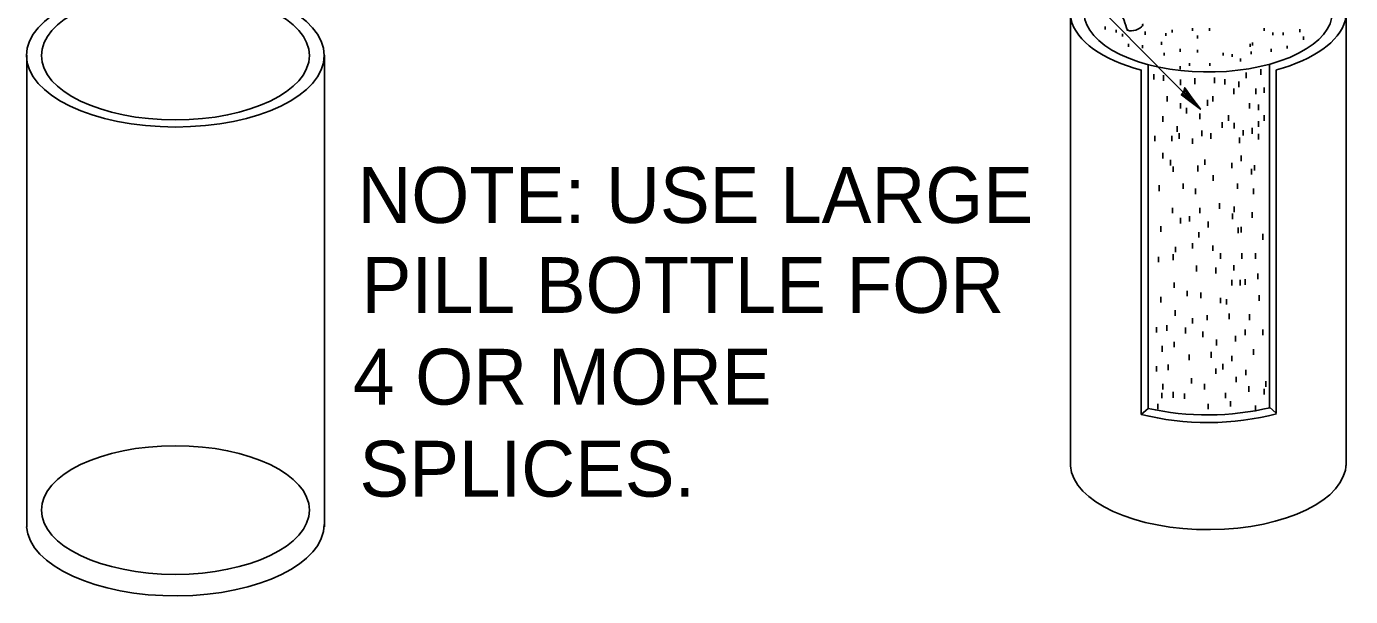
# Model space of a CAD drawing. Extents: x 17216 to 18874, y 6612 to 8544.
# Drawn here: x 18677.28 to 18724.75, y 8156.66 to 8177.1 of the extents above; entities that cross this region are included whole.
import ezdxf

# ---------------------------------------------------------------- set-up
doc = ezdxf.new("R2010")
doc.units = 0
for name, color, linetype in [('Alignment_EX_50 Notation', 7, 'Continuous'), ('Design_EX_Roadway Notes', 7, 'Continuous'), ('Removal_Items', 7, 'Continuous'), ('Signals_PR_Detector Loop', 7, 'Continuous')]:
    doc.layers.add(name, color=color, linetype=linetype)

msp = doc.modelspace()

# ---------------------------------------------------------------- linework, layer by layer
at = {"layer": 'Alignment_EX_50 Notation'}
for p, q in [((18717.492, 8163.4), (18717.252, 8163.18)), ((18721.852, 8163.44), (18722.092, 8163.23))]:
    msp.add_line(p, q, dxfattribs=at)
at = {"layer": 'Design_EX_Roadway Notes'}
msp.add_line((18710.382, 8183.25), (18719.302, 8174.18), dxfattribs=at)
msp.add_lwpolyline([(18718.772, 8174.76), (18718.692, 8174.64), (18718.992, 8174.42), (18719.372, 8174.13), (18719.062, 8174.54), (18718.812, 8174.9), (18718.772, 8174.76), (18718.732, 8174.67), (18719.142, 8174.36), (18718.832, 8174.82), (18718.802, 8174.69), (18718.972, 8174.53), (18718.842, 8174.72)], dxfattribs=at)
at = {"layer": 'Removal_Items'}
for p, q in [((18715.962, 8177.09), (18715.962, 8176.99)), ((18719.092, 8177.04), (18719.092, 8176.94)), ((18719.692, 8177.04), (18719.692, 8176.94)), ((18721.662, 8177.04), (18721.662, 8176.94)), ((18722.932, 8177), (18722.932, 8176.89)), ((18716.352, 8176.98), (18716.352, 8176.88)), ((18716.572, 8176.83), (18716.572, 8176.74)), ((18717.392, 8176.91), (18717.392, 8176.8)), ((18717.972, 8176.54), (18717.972, 8176.44)), ((18718.132, 8176.86), (18718.132, 8176.76)), ((18718.362, 8176.98), (18718.362, 8176.88)), ((18719.262, 8176.77), (18719.262, 8176.67)), ((18721.242, 8176.52), (18721.242, 8176.41)), ((18721.972, 8176.88), (18721.972, 8176.78)), ((18722.342, 8176.88), (18722.342, 8176.78)), ((18723.072, 8176.73), (18723.072, 8176.62)), ((18716.792, 8176.47), (18716.792, 8176.37)), ((18717.292, 8176.43), (18717.292, 8176.32)), ((18718.072, 8176.15), (18718.072, 8176.05)), ((18718.642, 8176.29), (18718.642, 8176.19)), ((18719.272, 8176.26), (18719.272, 8176.16)), ((18720.192, 8176.15), (18720.192, 8176.05)), ((18720.512, 8176.1), (18720.512, 8176.01)), ((18721.152, 8176.47), (18721.152, 8176.37)), ((18721.192, 8176.2), (18721.192, 8176.1)), ((18721.912, 8176.29), (18721.912, 8176.19)), ((18722.482, 8176.4), (18722.482, 8176.31)), ((18718.642, 8175.67), (18718.642, 8175.57)), ((18718.982, 8175.78), (18718.982, 8175.68)), ((18719.712, 8175.78), (18719.712, 8175.68)), ((18720.812, 8175.95), (18720.812, 8175.84)), ((18717.702, 8175.39), (18717.702, 8175.2)), ((18718.052, 8175.35), (18718.052, 8175.15)), ((18718.662, 8175.19), (18718.662, 8174.99)), ((18719.172, 8175.24), (18719.172, 8175.03)), ((18719.872, 8175.26), (18719.872, 8175.06)), ((18720.242, 8175.21), (18720.242, 8175.01)), ((18720.752, 8175.12), (18720.752, 8174.92)), ((18721.012, 8175.44), (18721.012, 8175.24)), ((18721.532, 8175.56), (18721.532, 8175.36)), ((18720.572, 8174.87), (18720.572, 8174.67)), ((18721.362, 8174.87), (18721.362, 8174.67)), ((18721.662, 8174.91), (18721.662, 8174.72)), ((18718.182, 8174.6), (18718.182, 8174.4)), ((18718.662, 8174.34), (18718.662, 8174.15)), ((18718.872, 8174.18), (18718.872, 8173.98)), ((18719.622, 8174.46), (18719.622, 8174.25)), ((18719.812, 8174.6), (18719.812, 8174.4)), ((18721.132, 8174.34), (18721.132, 8174.15)), ((18721.452, 8174.3), (18721.452, 8174.1)), ((18718.022, 8173.88), (18718.022, 8173.68)), ((18719.352, 8173.98), (18719.352, 8173.77)), ((18720.382, 8173.91), (18720.382, 8173.71)), ((18721.452, 8173.7), (18721.452, 8173.5)), ((18721.662, 8173.91), (18721.662, 8173.71)), ((18718.532, 8173.52), (18718.532, 8173.32)), ((18718.612, 8173.27), (18718.612, 8173.07)), ((18719.422, 8173.36), (18719.422, 8173.16)), ((18719.742, 8173.27), (18719.742, 8173.07)), ((18720.152, 8173.66), (18720.152, 8173.46)), ((18720.582, 8173.64), (18720.582, 8173.44)), ((18720.902, 8173.38), (18720.902, 8173.19)), ((18721.232, 8173.46), (18721.232, 8173.25)), ((18721.452, 8173.25), (18721.452, 8173.04)), ((18717.732, 8173.18), (18717.732, 8172.98)), ((18718.352, 8173.18), (18718.352, 8172.98)), ((18719.082, 8173.08), (18719.082, 8172.89)), ((18720.772, 8173.11), (18720.772, 8172.91)), ((18718.022, 8172.56), (18718.022, 8172.36)), ((18718.302, 8172.31), (18718.302, 8172.11)), ((18719.532, 8172.33), (18719.532, 8172.13)), ((18720.832, 8172.47), (18720.832, 8172.27)), ((18718.392, 8172.08), (18718.392, 8171.88)), ((18719.282, 8172.11), (18719.282, 8171.9)), ((18720.492, 8172.21), (18720.492, 8172.02)), ((18721.202, 8171.99), (18721.202, 8171.79)), ((18721.312, 8172.12), (18721.312, 8171.93)), ((18717.892, 8171.4), (18717.892, 8171.19)), ((18718.752, 8171.46), (18718.752, 8171.27)), ((18719.832, 8171.76), (18719.832, 8171.56)), ((18720.702, 8171.46), (18720.702, 8171.27)), ((18719.192, 8171.28), (18719.192, 8171.08)), ((18721.272, 8171.28), (18721.272, 8171.08)), ((18718.372, 8170.59), (18718.372, 8170.4)), ((18719.352, 8170.59), (18719.352, 8170.4)), ((18720.052, 8170.76), (18720.052, 8170.56)), ((18720.522, 8170.39), (18720.522, 8170.19)), ((18720.582, 8170.64), (18720.582, 8170.44)), ((18721.232, 8170.44), (18721.232, 8170.23)), ((18717.952, 8169.93), (18717.952, 8169.73)), ((18718.652, 8170.23), (18718.652, 8170.03)), ((18718.982, 8170.29), (18718.982, 8170.1)), ((18719.652, 8170.1), (18719.652, 8169.89)), ((18720.722, 8169.89), (18720.722, 8169.68)), ((18720.832, 8169.91), (18720.832, 8169.71)), ((18719.312, 8169.72), (18719.312, 8169.53)), ((18721.612, 8169.66), (18721.612, 8169.45)), ((18718.392, 8168.93), (18718.392, 8168.72)), ((18718.482, 8169.2), (18718.482, 8169)), ((18719.082, 8169.33), (18719.082, 8169.14)), ((18719.812, 8169.24), (18719.812, 8169.05)), ((18720.092, 8168.97), (18720.092, 8168.77)), ((18720.862, 8168.97), (18720.862, 8168.77)), ((18721.342, 8168.97), (18721.342, 8168.77)), ((18717.872, 8168.84), (18717.872, 8168.64)), ((18719.232, 8168.52), (18719.232, 8168.31)), ((18719.922, 8168.45), (18719.922, 8168.24)), ((18720.572, 8168.54), (18720.572, 8168.34)), ((18720.492, 8168.01), (18720.492, 8167.81)), ((18720.792, 8168.01), (18720.792, 8167.81)), ((18720.972, 8168.04), (18720.972, 8167.83)), ((18721.432, 8168.24), (18721.432, 8168.04)), ((18718.432, 8167.92), (18718.432, 8167.72)), ((18718.892, 8167.62), (18718.892, 8167.42)), ((18719.392, 8167.56), (18719.392, 8167.35)), ((18717.952, 8167.4), (18717.952, 8167.2)), ((18720.092, 8167.37), (18720.092, 8167.17)), ((18720.312, 8167.32), (18720.312, 8167.13)), ((18721.482, 8167.46), (18721.482, 8167.26)), ((18718.462, 8166.92), (18718.462, 8166.72)), ((18719.082, 8166.64), (18719.082, 8166.44)), ((18719.612, 8166.75), (18719.612, 8166.56)), ((18720.402, 8166.8), (18720.402, 8166.6)), ((18721.132, 8166.78), (18721.132, 8166.57)), ((18717.792, 8166.32), (18717.792, 8166.12)), ((18718.172, 8166.39), (18718.172, 8166.18)), ((18718.832, 8166.3), (18718.832, 8166.09)), ((18719.462, 8166.16), (18719.462, 8165.96)), ((18720.972, 8166.23), (18720.972, 8166.03)), ((18721.612, 8166.23), (18721.612, 8166.03)), ((18718.002, 8165.64), (18718.002, 8165.43)), ((18718.432, 8165.79), (18718.432, 8165.6)), ((18719.942, 8165.87), (18719.942, 8165.66)), ((18720.632, 8166), (18720.632, 8165.8)), ((18718.962, 8165.34), (18718.962, 8165.13)), ((18719.762, 8165.43), (18719.762, 8165.22)), ((18720.492, 8165.29), (18720.492, 8165.09)), ((18721.272, 8165.52), (18721.272, 8165.32)), ((18717.792, 8164.92), (18717.792, 8164.73)), ((18718.212, 8164.97), (18718.212, 8164.77)), ((18719.922, 8164.83), (18719.922, 8164.64)), ((18720.172, 8165), (18720.172, 8164.8)), ((18721.002, 8164.79), (18721.002, 8164.59)), ((18718.022, 8164.28), (18718.022, 8164.08)), ((18719.052, 8164.49), (18719.052, 8164.29)), ((18719.512, 8164.28), (18719.512, 8164.08)), ((18720.652, 8164.53), (18720.652, 8164.34)), ((18721.112, 8164.2), (18721.112, 8163.99)), ((18721.712, 8164.38), (18721.712, 8164.17)), ((18717.982, 8163.96), (18717.982, 8163.77)), ((18718.392, 8163.99), (18718.392, 8163.78)), ((18718.802, 8163.94), (18718.802, 8163.74)), ((18720.272, 8163.96), (18720.272, 8163.77)), ((18721.662, 8164.1), (18721.662, 8163.9)), ((18717.842, 8163.57), (18717.842, 8163.38)), ((18719.652, 8163.57), (18719.652, 8163.38)), ((18720.452, 8163.66), (18720.452, 8163.47)), ((18721.342, 8163.51), (18721.342, 8163.3))]:
    msp.add_line(p, q, dxfattribs=at)
at = {"layer": 'Signals_PR_Detector Loop'}
for p, q in [((18714.712, 8161.35), (18714.712, 8177.6)), ((18724.592, 8161.35), (18724.592, 8177.6)), ((18677.292, 8159.159), (18677.292, 8176.061)), ((18687.962, 8159.159), (18687.962, 8176.061)), ((18717.492, 8175.73), (18717.492, 8163.4)), ((18721.852, 8175.74), (18721.852, 8163.44)), ((18717.252, 8175.53), (18717.252, 8163.18)), ((18722.092, 8175.54), (18722.092, 8163.23))]:
    msp.add_line(p, q, dxfattribs=at)
for centre, major_axis, ratio, start_param, end_param in [((18719.652, 8177.601), (4.944, 0), 0.48, 2.293993, 4.206345), ((18719.65, 8177.598), (4.449, 0), 0.48, 2.414166, 6.937502), ((18719.652, 8177.601), (4.944, 0), 0.48, 5.229533, 7.082535), ((18717.03, 8177.074), (0.273, 0.099), 0.37227, 2.911498, 6.423475), ((18719.627, 8165.543), (4.944, 0), 0.48, 4.266526, 5.182187), ((18719.627, 8165.268), (4.944, 0), 0.48, 4.209882, 5.235341), ((18719.649, 8161.427), (4.944, 0), 0.48, 3.175082, 6.283185), ((18682.618, 8159.243), (5.339, 0), 0.48, 3.175082, 6.283185)]:
    msp.add_ellipse(centre, major_axis=major_axis, ratio=ratio, start_param=start_param, end_param=end_param, dxfattribs=at)
for centre, major_axis in [((18682.621, 8176.053), (5.339, 0)), ((18682.619, 8176.05), (4.805, 0)), ((18682.619, 8159.757), (4.805, 0))]:
    msp.add_ellipse(centre, major_axis=major_axis, ratio=0.48, dxfattribs=at)
msp.add_spline([(18716.752, 8176.95), (18716.632, 8177.31), (18716.582, 8177.43), (18716.392, 8177.83), (18716.282, 8178.43), (18716.292, 8178.72), (18716.322, 8178.98), (18716.332, 8179.26), (18716.412, 8179.49), (18716.412, 8179.52)], degree=3, dxfattribs=at)

# ---------------------------------------------------------------- texts
at = {"layer": 'Design_EX_Roadway Notes'}
for s, p in [('NOTE: USE LARGE', (18689.146, 8170.051)), ('PILL BOTTLE FOR', (18689.298, 8166.827)), ('4 OR MORE', (18688.989, 8163.538)), ('SPLICES.', (18689.22, 8160.24))]:
    msp.add_text(s, height=2, dxfattribs=at).set_placement(p)

doc.saveas('drawing.dxf')
